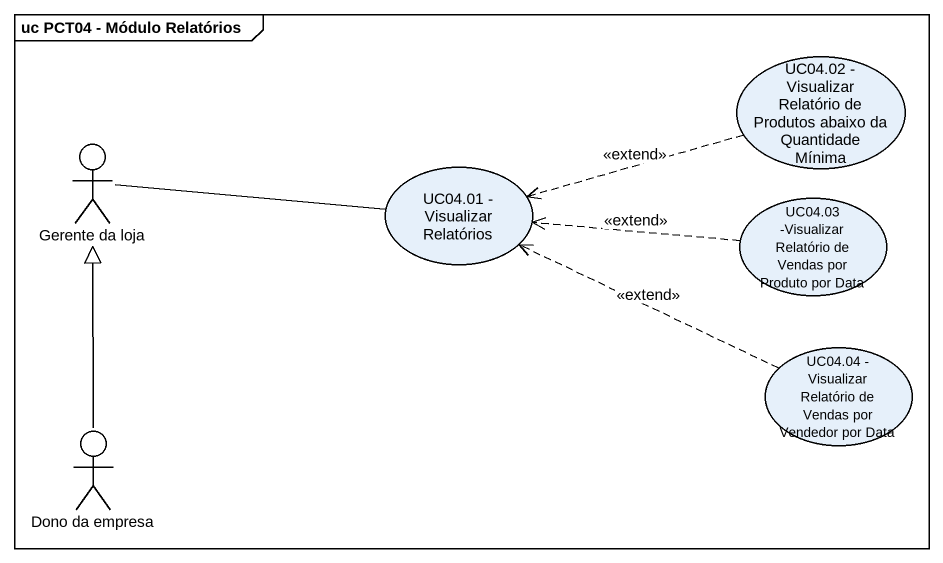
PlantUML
@startuml
mainframe uc PCT04 - Módulo Relatórios
usecase "UC04.02 - Visualizar Relatório de Produtos abaixo da Quantidade Mínima" as UC04_02_Visualizar
actor "Gerente da loja" as Gerente_da_loja
usecase "UC04.01 - Visualizar Relatórios" as UC04_01_Visualizar
usecase "UC04.03 -Visualizar Relatório de Vendas por Produto por Data" as UC04_03_Visualizar
usecase "UC04.04 - Visualizar Relatório de Vendas por Vendedor por Data" as UC04_04_Visualizar
actor "Dono da empresa" as Dono_da_empresa
UC04_02_Visualizar .left.> UC04_01_Visualizar : <<extend>>
Gerente_da_loja -right- UC04_01_Visualizar
UC04_03_Visualizar .left.> UC04_01_Visualizar : <<extend>>
UC04_04_Visualizar .left.> UC04_01_Visualizar : <<extend>>
Dono_da_empresa -up-|> Gerente_da_loja
@enduml
